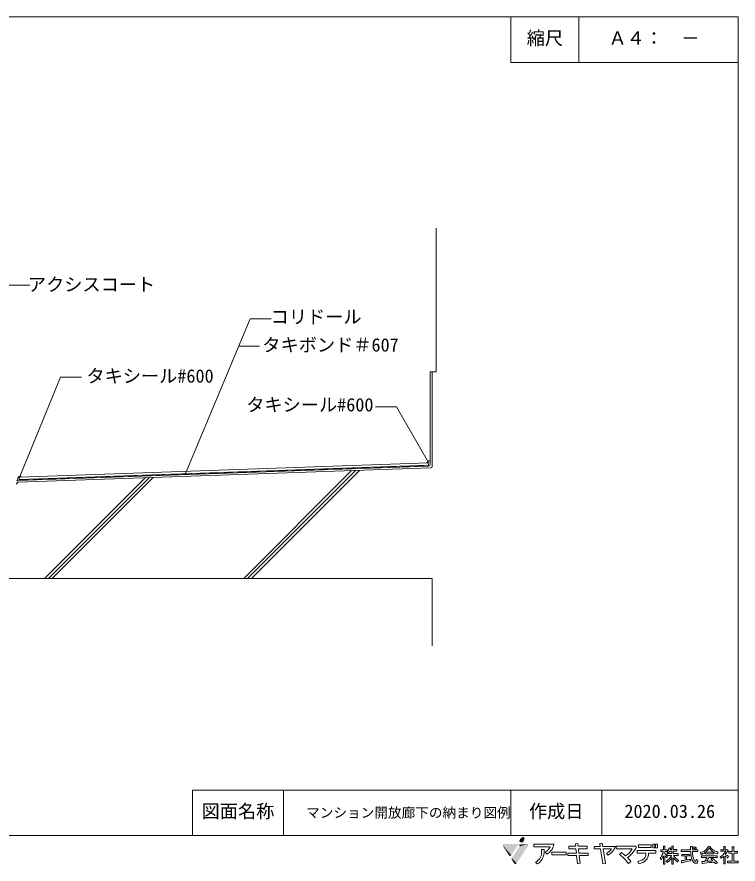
# Model space of a CAD drawing. Units: millimetres on the paper, with parts at other scales. Extents: x -135 to 135, y -94 to 92.
# Drawn here: x -23.6 to 135, y -94.3 to 92 of the extents above; entities that cross this region are included whole.
import ezdxf
from ezdxf.enums import TextEntityAlignment as Align

# ---------------------------------------------------------------- set-up
doc = ezdxf.new("R2010")
doc.units = ezdxf.units.MM
doc.linetypes.add('DASHED2', pattern=[3, 2, -1])
for name, color, linetype, lineweight in [('1-0_芯・寸法線', 7, 'Continuous', 18), ('1-4_リベットルーフ', 3, 'Continuous', 18), ('1-5_ＦＬ鋼板・ディスク', 1, 'Continuous', 18), ('1-A_元図・躯体', 7, 'Continuous', 18), ('F-F', 7, 'Continuous', 18)]:
    doc.layers.add(name, color=color, linetype=linetype, lineweight=lineweight)
doc.layers.add('E-E', color=7, linetype='Continuous')
doc.styles.add('ＭＳ ゴシック', font='')
doc.styles.get('ＭＳ ゴシック').set_extended_font_data('MS Gothic')

msp = doc.modelspace()

# ---------------------------------------------------------------- hatches: boundary and pattern name
at = {"layer": 'F-F'}
for color, points in [(70, [(87.1, -88.72, 0.09), (86.859, -89.336)]), (70, [(86.859, -89.336, 0.15), (87.504, -89.533)]), (70, [(87.691, -88.329, 0.2), (87.1, -88.72)]), (70, [(87.504, -89.533, 0.13), (87.793, -89.262)]), (70, [(87.92, -88.385, 0.2), (87.691, -88.329)]), (70, [(87.793, -89.262, 0.09), (88.033, -88.646)]), (70, [(88.033, -88.646, 0.15), (87.92, -88.385)]), (5, [(83.566, -89.865, 0.41), (83.259, -90.173)]), (5, [(83.259, -90.173, 0.12), (83.296, -90.316)]), (5, [(88.788, -90.172, 0.41), (88.475, -89.865)]), (5, [(88.739, -90.337, 0.17), (88.788, -90.172)]), (5, [(84.643, -92.377, 0.2), (84.862, -92.471)]), (5, [(84.862, -92.471, 0.25), (85.119, -92.331)]), (5, [(85.249, -92.97, 0.16), (85.193, -93.144)]), (5, [(85.193, -93.144, 0.15), (85.246, -93.317)]), (5, [(85.816, -94.181, 0.19), (86.027, -94.266)]), (5, [(86.027, -94.266, 0.26), (86.289, -94.12)])]:
    msp.add_hatch(color=color, dxfattribs=at).paths.add_polyline_path(points)

# ---------------------------------------------------------------- linework, layer by layer
at = {"layer": '1-0_芯・寸法線'}
for p, q in [((-25.407, 33.009), (-20.788, 33.009)), ((13.442, -8.401), (27.656, 25.593)), ((27.656, 25.593), (32.274, 25.593)), ((25.147, 19.593), (29.766, 19.593)), ((-22.949, -9.029), (-14.03, 12.796)), ((-14.03, 12.796), (-9.411, 12.796)), ((59.836, 6.301), (55.218, 6.301)), ((66.905, -5.941), (59.836, 6.301))]:
    msp.add_line(p, q, dxfattribs=at)
at = {"layer": '1-4_リベットルーフ'}
for p, q in [((67.286, -6.343), (67.286, 13.977)), ((67.286, 13.977), (67.686, 13.977)), ((67.686, -6.845), (67.686, 13.977)), ((-23.477, -9.912), (66.9, -6.743)), ((-23.383, -10.308), (67.416, -7.125)), ((-23.383, -10.308), (-23.794, -10.734))]:
    msp.add_line(p, q, dxfattribs=at)
for centre, radius, start, end in [((66.886, -6.343), 0.4, 272.00797, 0), ((67.406, -6.845), 0.28, 272.008, 0), ((-23.47, -10.111), 0.2, 92.00797, 136.00528)]:
    msp.add_arc(centre, radius, start, end, dxfattribs=at)
at = {"layer": '1-5_ＦＬ鋼板・ディスク'}
for p, q in [((-23.102, -9.198), (66.876, -6.043)), ((66.872, -6.043), (66.893, -6.543))]:
    msp.add_line(p, q, dxfattribs=at)
at = {"layer": '1-5_ＦＬ鋼板・ディスク', "color": 7, "linetype": 'DASHED2'}
msp.add_line((-23.081, -9.798), (66.897, -6.643), dxfattribs=at)
at = {"layer": '1-5_ＦＬ鋼板・ディスク'}
for points in [[(-23.102, -9.198), (-23.085, -9.698), (66.893, -6.543)], [(66.408, -6.044), (66.433, -6.042), (66.476, -6.037), (66.518, -6.03), (66.558, -6.021), (66.595, -6.008), (66.628, -5.99), (66.645, -5.977), (66.661, -5.962), (66.686, -5.932), (66.707, -5.898), (66.728, -5.861), (66.748, -5.823), (66.77, -5.787), (66.784, -5.766), (66.803, -5.744), (66.838, -5.708), (66.878, -5.678), (66.921, -5.652), (66.967, -5.632), (67.014, -5.618), (67.042, -5.612), (67.064, -5.609), (67.102, -5.605), (67.14, -5.605), (67.179, -5.607), (67.218, -5.61), (67.256, -5.614), (67.279, -5.617)], [(-23.541, -9.914), (-23.531, -9.894), (-23.514, -9.858), (-23.497, -9.822), (-23.481, -9.786), (-23.466, -9.75), (-23.452, -9.713), (-23.445, -9.691), (-23.436, -9.661), (-23.423, -9.607), (-23.412, -9.553), (-23.4, -9.5), (-23.388, -9.446), (-23.373, -9.394), (-23.363, -9.365), (-23.357, -9.349), (-23.346, -9.323), (-23.334, -9.297), (-23.321, -9.271), (-23.307, -9.245), (-23.293, -9.219), (-23.284, -9.204), (-23.273, -9.184), (-23.253, -9.149), (-23.232, -9.116), (-23.208, -9.085), (-23.183, -9.059), (-23.154, -9.038), (-23.136, -9.028), (-23.123, -9.023), (-23.098, -9.018), (-23.073, -9.015), (-23.046, -9.014), (-23.019, -9.015), (-22.991, -9.017), (-22.975, -9.018), (-22.956, -9.02), (-22.925, -9.022), (-22.894, -9.026), (-22.863, -9.031)], [(-22.863, -9.031), (-22.834, -9.037), (-22.805, -9.046), (-22.79, -9.052), (-22.772, -9.061), (-22.742, -9.078), (-22.713, -9.099), (-22.686, -9.122), (-22.659, -9.146), (-22.633, -9.171), (-22.618, -9.186)]]:
    msp.add_lwpolyline(points, dxfattribs=at)
at = {"layer": '1-A_元図・躯体'}
for p, q in [((68.612, 13.977), (68.612, 45.524)), ((67.706, 13.977), (68.612, 13.977)), ((67.706, -6.845), (67.706, 13.977)), ((-23.374, -10.328), (67.417, -7.145)), ((-15.859, -31.465), (6.319, -9.287)), ((26.257, -31.465), (49.965, -7.757)), ((27.106, -31.465), (50.844, -7.726)), ((27.954, -31.465), (51.724, -7.695)), ((-23.374, -10.328), (-23.774, -10.742)), ((-17.556, -31.465), (4.56, -9.349)), ((-16.707, -31.465), (5.439, -9.318)), ((-44.395, -31.465), (67.687, -31.465)), ((67.687, -31.465), (67.687, -46.291))]:
    msp.add_line(p, q, dxfattribs=at)
msp.add_arc((67.406, -6.845), 0.3, 272.008, 0, dxfattribs=at)
at = {"layer": 'F-F'}
for p, q in [((100, 92), (100, 82)), ((15, -88), (15, -78)), ((35, -88), (35, -78)), ((85, -88), (85, -78)), ((105, -88), (105, -78)), ((90.113, -90.473), (93.651, -90.473)), ((91.771, -91.098), (92.37, -91.056)), ((97.803, -90.345), (97.803, -90.91)), ((99.285, -90.345), (97.803, -90.345)), ((97.803, -90.91), (99.343, -90.91)), ((99.787, -89.75), (99.231, -89.815)), ((99.231, -89.815), (99.285, -90.345)), ((99.343, -90.91), (99.438, -91.849)), ((99.849, -90.345), (99.787, -89.75)), ((101.838, -90.345), (99.849, -90.345)), ((99.907, -90.91), (101.835, -90.91)), ((100.004, -91.849), (99.907, -90.91)), ((101.835, -90.91), (101.838, -90.345)), ((103.322, -90.379), (103.322, -90.944)), ((104.674, -90.379), (103.322, -90.379)), ((103.322, -90.944), (104.759, -90.944)), ((105.139, -89.707), (104.583, -89.772)), ((104.583, -89.772), (104.674, -90.379)), ((104.759, -90.944), (105.247, -94.204)), ((105.241, -90.379), (105.139, -89.707)), ((107.975, -90.379), (105.241, -90.379)), ((105.808, -94.122), (105.327, -90.944)), ((105.327, -90.944), (107.167, -90.944)), ((108.222, -90.926), (111.727, -90.926)), ((120.731, -91.058), (121.521, -91.058)), ((121.521, -91.058), (121.521, -91.454)), ((132.223, -90.4), (131.839, -90.4)), ((92.932, -92.059), (92.549, -91.613)), ((97.589, -91.849), (97.589, -92.414)), ((99.438, -91.849), (97.589, -91.849)), ((97.589, -92.414), (99.496, -92.414)), ((99.496, -92.414), (99.676, -94.187)), ((102.033, -91.849), (100.004, -91.849)), ((100.063, -92.414), (102.031, -92.414)), ((100.238, -94.105), (100.063, -92.414)), ((102.031, -92.414), (102.033, -91.849)), ((106.32, -92.316), (106.047, -91.887)), ((108.936, -92.141), (109.345, -91.743)), ((112.787, -91.868), (114.7, -91.868)), ((115.313, -91.868), (116.935, -91.868)), ((118.547, -91.541), (117.987, -91.541)), ((118.569, -92.551), (118.569, -94.263)), ((118.887, -91.541), (119.37, -91.541)), ((120.38, -92.376), (119.392, -92.376)), ((120.402, -91.454), (120.402, -91.98)), ((120.402, -92.902), (120.402, -94.263)), ((120.731, -91.454), (120.731, -91.98)), ((120.731, -91.454), (121.521, -91.454)), ((120.764, -92.376), (121.807, -92.376)), ((124.584, -91.541), (122.476, -91.541)), ((124.331, -92.156), (122.652, -92.156)), ((122.652, -92.156), (122.652, -92.463)), ((123.333, -92.463), (122.652, -92.463)), ((123.662, -92.477), (124.331, -92.477)), ((124.331, -92.156), (124.331, -92.477)), ((124.946, -91.541), (126.142, -91.541)), ((130.434, -92.463), (126.933, -92.463)), ((126.933, -92.463), (126.933, -92.858)), ((128.162, -92.858), (126.933, -92.858)), ((127.745, -91.717), (127.745, -92.024)), ((128.557, -92.858), (130.434, -92.858)), ((130.434, -92.463), (130.434, -92.858)), ((132.322, -91.454), (131.202, -91.454)), ((131.839, -92.551), (131.839, -94.22)), ((133.672, -91.893), (132.937, -91.893)), ((133.672, -91.893), (133.672, -93.649)), ((134.056, -91.497), (134.846, -91.497)), ((134.056, -91.893), (134.056, -93.649)), ((134.056, -91.893), (134.846, -91.893)), ((134.846, -91.497), (134.846, -91.893)), ((90.815, -94.219), (90.433, -93.82)), ((99.676, -94.187), (100.238, -94.105)), ((105.247, -94.204), (105.808, -94.122)), ((111.418, -93.722), (110.885, -94.141)), ((113.198, -94.182), (112.968, -93.679)), ((132.662, -93.649), (132.662, -94)), ((133.672, -93.649), (132.662, -93.649)), ((135, -94), (132.662, -94)), ((134.056, -93.649), (135, -93.649)), ((135, -93.649), (135, -94))]:
    msp.add_line(p, q, dxfattribs=at)
for points in [[(-135, 92), (135, 92), (135, -88), (-135, -88)], [(85, 92), (85, 82), (135, 82)], [(135, -78), (40.118, -78), (15, -78)], [(94.447, -89.913), (90.113, -89.913), (90.113, -90.473)], [(112.613, -90.361), (108.222, -90.361), (108.222, -90.926)], [(113.122, -90.071), (113.122, -90.636), (115.909, -90.636)], [(115.909, -90.636), (115.912, -90.071), (113.122, -90.071)], [(118.569, -91.146), (117.987, -91.146), (117.987, -91.541)], [(118.876, -90.312), (118.569, -90.312), (118.569, -91.146)], [(118.876, -90.312), (118.942, -90.356), (118.898, -90.4), (118.887, -90.444), (118.887, -91.146)], [(118.887, -91.146), (119.37, -91.146), (119.37, -91.541)], [(119.875, -90.663), (119.853, -90.663), (119.842, -90.707), (119.82, -90.751), (119.798, -90.839), (119.776, -90.883), (119.765, -90.927), (119.743, -90.971), (119.732, -91.015), (119.688, -91.102), (119.678, -91.146), (119.612, -91.278), (119.579, -91.322), (119.535, -91.41), (119.403, -91.585), (119.359, -91.629), (119.491, -91.761), (119.524, -91.805), (119.612, -91.893)], [(119.875, -90.663), (120.051, -90.707), (120.204, -90.751), (120.204, -90.795), (120.138, -90.839), (120.128, -90.883), (120.106, -90.927), (120.084, -91.015), (120.062, -91.058)], [(120.72, -90.312), (120.402, -90.312), (120.402, -91.058), (120.062, -91.058)], [(120.72, -90.312), (120.775, -90.356), (120.731, -90.4), (120.731, -91.058)], [(124.573, -91.146), (122.476, -91.146), (122.476, -91.541)], [(124.99, -90.4), (124.573, -90.4), (124.573, -91.146)], [(124.99, -90.4), (125.012, -90.444), (124.946, -90.532), (124.946, -91.146)], [(124.946, -91.146), (126.142, -91.146), (126.142, -91.541)], [(125.451, -90.488), (125.407, -90.488), (125.352, -90.532), (125.308, -90.575), (125.198, -90.663), (125.155, -90.707), (125.198, -90.751), (125.275, -90.795), (125.341, -90.839), (125.561, -91.015)], [(125.451, -90.488), (125.605, -90.575), (125.659, -90.619), (125.725, -90.663), (125.78, -90.707), (125.824, -90.751), (125.857, -90.795), (125.747, -90.883), (125.703, -90.927), (125.594, -91.015), (125.561, -91.015)], [(128.557, -90.356), (128.491, -90.356), (128.447, -90.444), (128.414, -90.488), (128.392, -90.532), (128.327, -90.619), (128.305, -90.663), (128.206, -90.795), (128.162, -90.839), (128.096, -90.927), (127.92, -91.102), (127.866, -91.146), (127.822, -91.19), (127.712, -91.278), (127.514, -91.41), (127.361, -91.497), (127.185, -91.585), (126.966, -91.673), (126.834, -91.717), (126.724, -91.761), (126.735, -91.805), (126.757, -91.849), (126.768, -91.893), (126.79, -91.937), (126.801, -91.98), (126.823, -92.024), (126.834, -92.068), (126.856, -92.112)], [(128.678, -90.707), (128.7, -90.751), (128.733, -90.795), (128.755, -90.839), (128.985, -91.146), (129.205, -91.366), (129.369, -91.497), (129.567, -91.629), (129.644, -91.673), (127.778, -91.673)], [(128.678, -90.707), (128.645, -90.707), (128.612, -90.751), (128.59, -90.795), (128.557, -90.839), (128.535, -90.883), (128.338, -91.146), (128.294, -91.19), (128.261, -91.234), (127.997, -91.497), (127.778, -91.673)], [(128.557, -90.356), (128.864, -90.4), (128.908, -90.444), (128.864, -90.488), (128.875, -90.532), (129.007, -90.707), (129.095, -90.795), (129.128, -90.839), (129.172, -90.883), (129.227, -90.927), (129.271, -90.971), (129.435, -91.102), (129.633, -91.234), (129.786, -91.322), (129.962, -91.41), (130.182, -91.497), (130.302, -91.541), (130.445, -91.585), (130.599, -91.629), (130.588, -91.673), (130.544, -91.761), (130.533, -91.805), (130.489, -91.893), (130.478, -91.937), (130.434, -92.024), (130.412, -92.024)], [(131.839, -90.4), (131.839, -91.102), (131.202, -91.102), (131.202, -91.454)], [(132.223, -90.4), (132.179, -90.444), (132.168, -90.488), (132.168, -91.058), (132.19, -91.102)], [(132.618, -91.058), (132.838, -91.278), (132.794, -91.322), (132.728, -91.366), (132.662, -91.497), (132.629, -91.541), (132.585, -91.629), (132.552, -91.673), (132.53, -91.717), (132.432, -91.849), (132.41, -91.893), (132.245, -92.112), (132.201, -92.156), (132.168, -92.2), (132.256, -92.244), (132.377, -92.288), (132.574, -92.376), (132.662, -92.419), (132.816, -92.507), (132.882, -92.551), (132.904, -92.595), (132.75, -92.902), (132.706, -92.902)], [(132.618, -91.058), (132.585, -91.058), (132.563, -91.102), (132.19, -91.102)], [(134.1, -90.488), (133.672, -90.488), (133.672, -91.497)], [(134.1, -90.488), (134.122, -90.532), (134.078, -90.575), (134.056, -90.619), (134.056, -91.497)], [(116.935, -91.868), (116.938, -91.303), (112.787, -91.303), (112.787, -91.868)], [(118.547, -91.541), (118.525, -91.629), (118.525, -91.673), (118.492, -91.805), (118.47, -91.849), (118.437, -91.98), (118.415, -92.024), (118.404, -92.068), (118.382, -92.112), (118.371, -92.156), (118.327, -92.244), (118.316, -92.288), (118.251, -92.419), (118.218, -92.463), (118.174, -92.551), (118.141, -92.595), (118.119, -92.639), (117.987, -92.815), (117.943, -92.858), (117.91, -92.902), (117.866, -92.946), (117.866, -92.99), (117.888, -93.034), (117.921, -93.078), (117.943, -93.122), (117.976, -93.166), (117.998, -93.21), (118.031, -93.254), (118.053, -93.298)], [(118.569, -92.551), (118.536, -92.551), (118.492, -92.639), (118.481, -92.683), (118.415, -92.815), (118.382, -92.858), (118.338, -92.946), (118.273, -93.034), (118.251, -93.078), (118.152, -93.21), (118.108, -93.254), (118.075, -93.298), (118.053, -93.298)], [(118.942, -92.463), (118.887, -92.463), (118.887, -94.263), (118.569, -94.263)], [(118.887, -91.541), (118.887, -92.024), (119.019, -92.112), (119.184, -92.244), (119.403, -92.463), (119.469, -92.551), (119.304, -92.771), (119.26, -92.815), (119.227, -92.858)], [(118.942, -92.463), (118.986, -92.507), (119.118, -92.683), (119.14, -92.727), (119.173, -92.771), (119.195, -92.815), (119.227, -92.858)], [(120.38, -92.376), (120.358, -92.419), (120.325, -92.463), (120.303, -92.507), (120.204, -92.639), (120.182, -92.683), (120.149, -92.727), (120.106, -92.771), (120.007, -92.902), (119.919, -92.99), (119.886, -93.034), (119.71, -93.21), (119.656, -93.254), (119.612, -93.298), (119.557, -93.341), (119.513, -93.385), (119.458, -93.429), (119.392, -93.473), (119.227, -93.605), (119.293, -93.737), (119.326, -93.78), (119.392, -93.912)], [(120.402, -91.98), (119.392, -91.98), (119.392, -92.376)], [(120.402, -92.902), (120.38, -92.902), (120.347, -92.946), (120.325, -92.99), (120.292, -93.034), (120.27, -93.078), (120.106, -93.298), (120.062, -93.341), (120.029, -93.385), (119.765, -93.649), (119.491, -93.868), (119.425, -93.912), (119.392, -93.912)], [(120.402, -91.454), (119.908, -91.454), (119.842, -91.585), (119.809, -91.629), (119.765, -91.717), (119.634, -91.893), (119.612, -91.893)], [(120.775, -92.902), (120.731, -92.902), (120.731, -94.263), (120.402, -94.263)], [(120.731, -91.98), (121.807, -91.98), (121.807, -92.376)], [(120.764, -92.376), (120.786, -92.419), (120.984, -92.683), (121.028, -92.727), (121.06, -92.771), (121.148, -92.858), (121.203, -92.902), (121.247, -92.946), (121.521, -93.166), (121.851, -93.385), (121.928, -93.429), (121.884, -93.517), (121.851, -93.561), (121.741, -93.78), (121.686, -93.78)], [(120.775, -92.902), (120.874, -93.034), (120.918, -93.078), (120.951, -93.122), (120.995, -93.166), (121.028, -93.21), (121.203, -93.385), (121.258, -93.429), (121.302, -93.473), (121.412, -93.561), (121.456, -93.605), (121.51, -93.649), (121.576, -93.693), (121.686, -93.78)], [(123.333, -92.463), (123.333, -93.429), (123.069, -93.473), (122.696, -93.517), (122.498, -93.561), (122.542, -93.737), (122.542, -93.78), (122.586, -93.956), (122.619, -94)], [(123.662, -92.463), (123.662, -92.477), (123.662, -93.341)], [(124.584, -91.541), (124.584, -91.585), (124.595, -91.629), (124.595, -91.849), (124.606, -91.893), (124.606, -92.024), (124.617, -92.068), (124.617, -92.156), (124.628, -92.2), (124.628, -92.244), (124.639, -92.288), (124.639, -92.332), (124.65, -92.376), (124.65, -92.419), (124.672, -92.507), (124.672, -92.551), (124.705, -92.683), (124.705, -92.727), (124.759, -92.946), (124.781, -92.99), (124.814, -93.122), (124.836, -93.166), (124.847, -93.21), (124.913, -93.341), (124.924, -93.385), (124.946, -93.429), (124.979, -93.473), (125.023, -93.561), (125.056, -93.605), (125.078, -93.649), (125.209, -93.824), (125.297, -93.912), (125.352, -93.956), (125.484, -94.044), (125.594, -94.088)], [(124.946, -91.541), (124.946, -91.629), (124.957, -91.673), (124.957, -91.761), (124.968, -91.805), (124.968, -91.893), (124.979, -91.937), (124.979, -91.98), (124.99, -92.024), (124.99, -92.112), (125.001, -92.156), (125.001, -92.2), (125.023, -92.288), (125.023, -92.332), (125.034, -92.376), (125.034, -92.419), (125.067, -92.551), (125.067, -92.595), (125.133, -92.858), (125.155, -92.902), (125.176, -92.99), (125.198, -93.034), (125.209, -93.078), (125.341, -93.341), (125.374, -93.385), (125.396, -93.429), (125.429, -93.473), (125.473, -93.517), (125.506, -93.561), (125.561, -93.605), (125.637, -93.649)], [(127.745, -91.717), (127.712, -91.717), (127.514, -91.849), (127.284, -91.98), (127.086, -92.068), (126.977, -92.112), (126.856, -92.112)], [(128.162, -92.858), (128.129, -92.902), (128.041, -93.078), (128.008, -93.122), (127.92, -93.298), (127.888, -93.341), (127.8, -93.517), (127.767, -93.561), (127.701, -93.693), (127.075, -93.737), (126.998, -93.78), (127.009, -93.824), (127.031, -93.868), (127.097, -94.132), (127.13, -94.176)], [(129.732, -91.717), (129.666, -91.717), (129.666, -92.024), (127.745, -92.024)], [(128.557, -92.858), (128.513, -92.946), (128.48, -92.99), (128.458, -93.034), (128.425, -93.078), (128.381, -93.166), (128.349, -93.21), (128.327, -93.254), (128.294, -93.298), (128.25, -93.385), (128.217, -93.429), (128.195, -93.473), (128.162, -93.517), (128.118, -93.605), (128.085, -93.649)], [(129.314, -92.99), (129.271, -92.99), (129.007, -93.166), (129.051, -93.21), (129.38, -93.473), (129.424, -93.517), (129.479, -93.561), (129.238, -93.605), (128.645, -93.649), (128.085, -93.649)], [(129.314, -92.99), (129.424, -93.078), (129.49, -93.122), (129.71, -93.298), (129.753, -93.341), (129.863, -93.429), (129.907, -93.473), (129.962, -93.517), (130.05, -93.605), (130.105, -93.649), (130.236, -93.78), (130.269, -93.824), (130.313, -93.868), (130.379, -93.956), (130.401, -94), (130.324, -94.044), (130.193, -94.132), (130.116, -94.176), (130.05, -94.176)], [(129.732, -91.717), (129.885, -91.805), (130.061, -91.893), (130.28, -91.98), (130.412, -92.024)], [(132.322, -91.454), (132.3, -91.497), (132.267, -91.541), (132.245, -91.585), (132.179, -91.673), (132.157, -91.717), (132.091, -91.805), (132.047, -91.849), (131.982, -91.937), (131.938, -91.98), (131.905, -92.024), (131.729, -92.2), (131.674, -92.244), (131.63, -92.288), (131.521, -92.376), (131.455, -92.419), (131.4, -92.463), (131.202, -92.595), (131.125, -92.639), (131.06, -92.683), (131.104, -92.771), (131.114, -92.815), (131.202, -92.99)], [(131.839, -92.551), (131.817, -92.551), (131.773, -92.595), (131.554, -92.771), (131.488, -92.815), (131.433, -92.858), (131.301, -92.946), (131.224, -92.99), (131.202, -92.99)], [(132.19, -92.551), (132.168, -92.551), (132.168, -94.22), (131.839, -94.22)], [(132.19, -92.551), (132.267, -92.595), (132.53, -92.771), (132.64, -92.858), (132.706, -92.902)], [(133.672, -91.497), (132.937, -91.497), (132.937, -91.893)], [(124.573, -93.254), (124.584, -93.298), (124.584, -93.341), (124.606, -93.429), (124.606, -93.473), (124.617, -93.517), (124.54, -93.561), (124.123, -93.649), (123.684, -93.737), (123.223, -93.824), (122.981, -93.868), (122.729, -93.912), (122.674, -93.956), (122.652, -94), (122.619, -94)], [(124.573, -93.254), (124.452, -93.254), (124.211, -93.298), (123.947, -93.341), (123.662, -93.341)], [(125.89, -93.298), (125.978, -93.341), (126.175, -93.429), (126.175, -93.473), (126.153, -93.561), (126.153, -93.605), (126.131, -93.693), (126.131, -93.737), (126.109, -93.824), (126.109, -93.868), (126.098, -93.912), (126.055, -94), (126.022, -94.044), (125.967, -94.088), (125.594, -94.088)], [(125.89, -93.298), (125.813, -93.298), (125.813, -93.385), (125.802, -93.429), (125.802, -93.473), (125.791, -93.517), (125.791, -93.561), (125.769, -93.605), (125.736, -93.649), (125.637, -93.649)], [(129.764, -93.868), (129.589, -93.868), (129.194, -93.912), (128.788, -93.956), (127.602, -94.088), (127.24, -94.132), (127.174, -94.176), (127.13, -94.176)], [(129.764, -93.868), (129.808, -93.912), (129.863, -93.956), (129.896, -94), (129.94, -94.044), (129.973, -94.088), (130.017, -94.132), (130.05, -94.176)]]:
    msp.add_lwpolyline(points, dxfattribs=at)
for points in [[(116.269, -89.871), (116.269, -90.702), (116.689, -90.702), (116.689, -89.871)], [(116.854, -89.871), (116.854, -90.702), (117.274, -90.702), (117.274, -89.871)], [(97.191, -92.232), (97.193, -91.667), (94.061, -91.667), (94.061, -92.232)]]:
    msp.add_lwpolyline(points, close=True, dxfattribs=at)
for centre, radius, start, end in [((88.248, -91.237), 4.127, 321.70219, 2.51808), ((87.92, -91.573), 3.881, 355.59126, 7.04088), ((91.903, -89.887), 1.843, 290.51409, 341.45837), ((91.824, -89.669), 2.635, 294.8858, 354.69747), ((104.806, -89.292), 2.876, 295.56538, 324.94095), ((104.909, -89.377), 3.26, 295.64126, 325.26891), ((104.741, -89.43), 3.37, 327.63749, 343.65418), ((108.582, -89.337), 3.524, 298.08031, 333.1921), ((107.056, -87.951), 6.144, 318.37205, 332.10657), ((111.108, -90.197), 1.514, 335.50113, 353.79682), ((89.438, -91.682), 2.358, 294.95827, 355.39657), ((103.133, -99.803), 9.611, 45.98543, 52.85886), ((103.434, -100.195), 10.314, 48.70056, 55.02812), ((99.938, -102.448), 13.741, 37.19387, 44.0673), ((107, -87.437), 6.536, 304.1408, 315.32696), ((103.277, -99.935), 10.242, 37.35157, 43.80171), ((112.644, -91.198), 2.502, 277.43741, 318.2533), ((113.035, -91.909), 2.278, 274.09817, 1.03795), ((113.136, -92.087), 1.58, 330.51445, 7.9511), ((89.831, -91.921), 2.5, 293.16671, 311.4624)]:
    msp.add_arc(centre, radius, start, end, dxfattribs=at)
at = {"layer": 'F-F', "color": 70}
for points in [[(87.1, -88.72), (86.859, -89.336), (88.033, -88.646), (87.793, -89.262)], [(86.859, -89.336), (87.504, -89.533), (87.793, -89.262)], [(87.691, -88.329), (87.1, -88.72), (87.92, -88.385), (88.033, -88.646)]]:
    msp.add_solid(points, dxfattribs=at)
at = {"layer": 'F-F', "color": 5}
for points in [[(88.475, -89.865), (83.259, -90.173), (86.737, -90.056)], [(88.475, -89.865), (83.566, -89.865), (83.259, -90.173)], [(83.259, -90.173), (86.587, -90.091), (86.737, -90.056)], [(83.259, -90.173), (85.119, -92.331), (86.587, -90.091)], [(83.259, -90.173), (84.862, -92.471), (85.119, -92.331)], [(83.259, -90.173), (84.643, -92.377), (84.862, -92.471)], [(83.259, -90.173), (83.296, -90.316), (84.643, -92.377)], [(88.475, -89.865), (86.913, -90.403), (85.249, -92.97)], [(85.249, -92.97), (88.788, -90.172), (88.475, -89.865)], [(85.249, -92.97), (88.739, -90.337), (88.788, -90.172)], [(85.249, -92.97), (86.289, -94.12), (88.739, -90.337)], [(88.475, -89.865), (86.737, -90.056), (86.878, -90.118)], [(88.475, -89.865), (86.878, -90.118), (86.943, -90.185)], [(88.475, -89.865), (86.948, -90.346), (86.913, -90.403)], [(88.475, -89.865), (86.943, -90.185), (86.948, -90.346)], [(85.249, -92.97), (85.193, -93.144), (85.246, -93.317)], [(85.249, -92.97), (85.246, -93.317), (85.816, -94.181)], [(85.249, -92.97), (86.027, -94.266), (86.289, -94.12)], [(85.249, -92.97), (85.816, -94.181), (86.027, -94.266)]]:
    msp.add_solid(points, dxfattribs=at)

# ---------------------------------------------------------------- texts
at = {"layer": '1-0_芯・寸法線', "style": 'ＭＳ ゴシック'}
for s, height, p in [('アクシスコート', 2.933, (-21.207, 30.839)), ('コリドール', 2.933, (32.187, 23.728)), ('タキボンド＃607', 2.933, (30.369, 17.546)), ('タキシール#600', 2.933, (-8.335, 10.712)), ('タキシール#600', 2.933, (26.823, 4.387)), ('マンション開放廊下の納まり図例', 2.199, (39.995, -84.73))]:
    msp.add_text(s, height=height, dxfattribs=at).set_placement(p, align=Align.BOTTOM_LEFT)
at = {"layer": 'E-E', "style": 'ＭＳ ゴシック'}
for s, p in [('縮尺', (88.5, 85)), ('Ａ４：\u3000－', (106.5, 85)), ('図面名称', (17, -85)), ('作成日', (89, -85)), ('2020.03.26', (110, -85))]:
    msp.add_text(s, height=2.933, dxfattribs=at).set_placement(p, align=Align.BOTTOM_LEFT)

doc.saveas('drawing.dxf')
